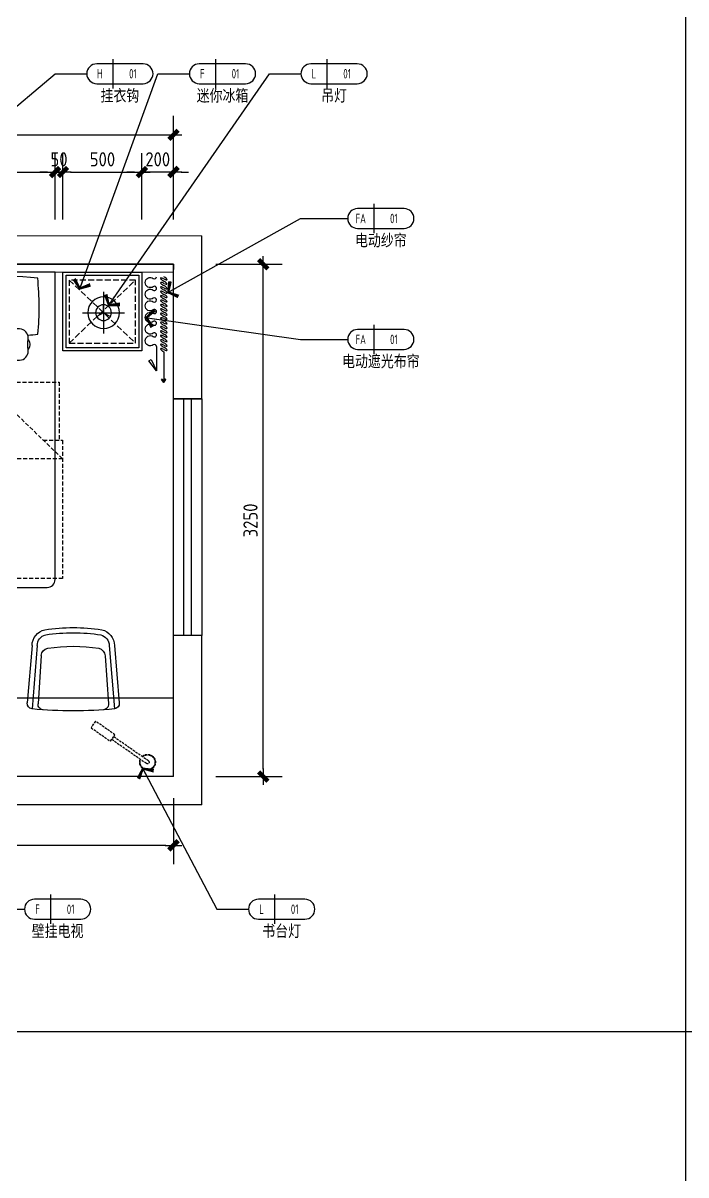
# Model space of a CAD drawing. Extents: x 220391 to 385981, y 332279 to 483868.
# Drawn here: x 227991 to 232194, y 467919 to 475226 of the extents above; entities that cross this region are included whole.
import ezdxf
from ezdxf.enums import TextEntityAlignment as Align

# ---------------------------------------------------------------- set-up
doc = ezdxf.new("R2010")
doc.units = 0
doc.header["$MEASUREMENT"] = 0
for name, pattern in [('ACAD_ISO03W100', [30, 12, -18]), ('DOM-虚线', [0.35, 0.25, -0.1]), ('HIDDEN', [0.375, 0.25, -0.125, 0, 0])]:
    doc.linetypes.add(name, pattern=pattern)
for name, color, linetype in [('0-索引文字', 50, 'Continuous'), ('F-平面灯具(0.15)-DOM', 1, 'Continuous'), ('F-活动家私(0.25)-DOM', 51, 'Continuous'), ('F-窗帘(0.12)-DOM', 120, 'Continuous'), ('墙体', 4, 'Continuous'), ('墙壁', 160, 'Continuous'), ('马桶', 2, 'Continuous')]:
    doc.layers.add(name, color=color, linetype=linetype)
doc.styles.add('DOM-romans.shx', font='dim.shx')
doc.styles.add('st', font='', dxfattribs={"width": 0.7})
doc.styles.add('家具平面底图$0$st', font='')
doc.styles.get('st').set_extended_font_data('SimSun')
doc.styles.get('家具平面底图$0$st').set_extended_font_data('YouYuan')
doc.dimstyles.new('DOM_DIM_1 80', dxfattribs={"dimscale": 60, "dimtxt": 1.5, "dimasz": 0.8, "dimexe": 2, "dimexo": 1.5, "dimgap": 0.6, "dimtad": 1, "dimdec": 0, "dimrnd": 5, "dimzin": 12, "dimdsep": 46, "dimtxsty": 'DOM-romans.shx', "dimblk": 'DOM_Dimension_Tick', "dimcen": 0.125, "dimclrd": 44, "dimclre": 44, "dimclrt": 50, "dimadec": 0, "dimazin": 0, "dimtfac": 1, "dimtdec": 0, "dimtix": 1, "dimtmove": 2, "dimatfit": 3, "dimldrblk": 'DOM_Leader_Arrow', "dimfxl": 0, "dimtvp": 1, "dimtolj": 1, "dimtzin": 0, "dimarcsym": 0})

# ---------------------------------------------------------------- blocks, each defined once
blk = doc.blocks.new('ehrhhh')
at = {"color": 0}
for p, q in [((304158.8, 466871.5), (304158.8, 474869.8)), ((292356.6, 467829.6), (315961.1, 467829.6))]:
    blk.add_line(p, q, dxfattribs=at)
blk = doc.blocks.new('eahrhrhh')
at = {"color": 1}
blk.add_wipeout([(-900, 0), (900, 0), (900, -696.9), (926.1, -696.9), (926.1, -1065.3), (947.8, -1065.3), (947.8, -1942.7), (900, -1942.7), (900, -1950), (898.6, -1961.8), (893.2, -1975.1), (885.4, -1985.4), (874.4, -1993.6), (861.8, -1998.6), (850, -2000), (837.3, -2000), (-850, -2000), (-866.5, -1997.2), (-878.4, -1991.2), (-885.4, -1985.4), (-893.5, -1974.6), (-897.6, -1965.4), (-899.5, -1956.8), (-900, -1950)], dxfattribs=at)
at = {"color": 8, "linetype": 'HIDDEN', "ltscale": 100}
for p in [(443.2, -696.9), (947.8, -1184)]:
    blk.add_line(p, (443.2, -1184), dxfattribs=at)
blk.add_lwpolyline([(-900, 0), (-900, -1950, 0.414214), (-850, -2000), (850, -2000, 0.414214), (900, -1950), (900, 0)], format="xyb", close=True)
at = {"color": 8}
for points in [[(-144.6, -559), (-665.9, -559, -0.392708), (-720.9, -499.8, -0.035252), (-720.3, -491.5, 0.092308), (-720.3, -426.5, -0.035252), (-720.9, -418.1, -0.392708), (-665.9, -359), (-144.6, -359, -0.392708), (-89.7, -418.1, -0.035252), (-90.3, -426.5, 0.092308), (-90.3, -491.5, -0.035252), (-89.7, -499.8, -0.392708), (-144.6, -559, 27.022466)], [(153.7, -559), (675, -559, 0.392708), (729.9, -499.8, 0.035252), (729.3, -491.5, -0.092308), (729.3, -426.5, 0.035252), (729.9, -418.1, 0.392708), (675, -359), (153.7, -359, 0.392708), (98.8, -418.1, 0.035252), (99.3, -426.5, -0.092308), (99.3, -491.5, 0.035252), (98.8, -499.8, 0.392708), (153.7, -559, -27.022466)], [(-720.3, -426.5, 0.307692), (-720.3, -491.5, -1.888889)], [(-90.3, -426.5, -0.307692), (-90.3, -491.5, 1.888889)], [(99.3, -426.5, 0.307692), (99.3, -491.5, -1.888889)], [(729.3, -426.5, -0.307692), (729.3, -491.5, 1.888889)]]:
    blk.add_lwpolyline(points, format="xyb", dxfattribs=at)
at = {"color": 8, "linetype": 'HIDDEN', "ltscale": 100}
for points in [[(-918.8, -1065.3), (-918.8, -696.9), (926.1, -696.9), (926.1, -1065.3)], [(443.2, -696.9), (947.8, -1184)], [(824.8, -1065.3), (947.8, -1065.3), (947.8, -1942.7), (-940.5, -1942.7), (-940.5, -1065.3), (443.2, -1065.3)]]:
    blk.add_lwpolyline(points, dxfattribs=at)
at = {"color": 8}
for centre, radius, start, end in [((1123, -224.7), 1912.9, 174.39105, 185.04685), ((-384.8, -4244.7), 4225.5, 85.19831, 95.37714), ((-1934.1, -229), 1912.9, 354.72401, 5.85099), ((1943.1, -229), 1912.9, 174.14901, 185.27599), ((393.9, -4244.7), 4225.5, 84.62286, 94.80169), ((-1113.9, -224.7), 1912.9, 354.95315, 5.60895), ((-368.5, 3293.2), 3709.4, 263.5905, 264.59393), ((-318.5, 3293.2), 3709.4, 273.52528, 274.47157), ((327.5, 3293.2), 3709.4, 265.52843, 266.47472), ((377.5, 3293.2), 3709.4, 275.40607, 276.4095)]:
    blk.add_arc(centre, radius, start, end, dxfattribs=at)
at = {"layer": 'F-活动家私(0.25)-DOM', "color": 8, "style": '家具平面底图$0$st', "width": 0.8}
blk.add_text('1800*2000', height=100, rotation=270, dxfattribs=at).set_placement((-782.2, -1507.5), align=Align.MIDDLE_CENTER)
blk = doc.blocks.new('A$C3f9b4c59')
at = {"layer": 'F-活动家私(0.25)-DOM'}
blk.add_blockref('eahrhrhh', (0, 0), dxfattribs=at)
blk = doc.blocks.new('A$C487077fa')
at = {"color": 53}
for p, q in [((-415.3, 260.9), (-50.8, 292.3)), ((-414.9, 228.3), (-13.2, 260.7)), ((-415.3, -260.9), (-50.8, -292.3)), ((-414.9, -228.3), (-13.2, -260.7))]:
    blk.add_line(p, q, dxfattribs=at)
at = {"color": 8}
for p, q in [((-352.5, 203), (-44.7, 223.2)), ((-350.1, -203.2), (-44.7, -223.2))]:
    blk.add_line(p, q, dxfattribs=at)
at = {"color": 53}
for centre, radius, start, end in [((-47.8, 257.7), 34.7, 5.82364, 95), ((-414.3, 157.7), 103.2, 90.55398, 167.72857), ((-414.2, 157.5), 70.8, 90.53615, 165.96254), ((-2574.6, 0), 2574.6, 0, 5.81254), ((647.6, 0), 1176.5, 171.21904, 188.83407), ((647.6, 0), 1143.9, 171.21904, 188.83407), ((-2574.6, 0), 2574.6, 354.18746, 0), ((-414.2, -157.5), 103.3, 192.92393, 269.41741), ((-414.1, -157.2), 71, 195.02359, 269.39601), ((-47.8, -257.7), 34.7, 265, 354.17636)]:
    blk.add_arc(centre, radius, start, end, dxfattribs=at)
at = {"color": 8}
for centre, radius, start, end in [((-41.7, 188.6), 34.7, 4.25834, 95), ((647.6, 0), 1057.7, 171.21904, 188.83407), ((-348.8, 153.6), 49.6, 94.26021, 170.81167), ((-344, -148), 55.5, 195.00779, 263.66303), ((-41.7, -188.6), 34.7, 265, 355.74166)]:
    blk.add_arc(centre, radius, start, end, dxfattribs=at)
blk = doc.blocks.new('GFAGA')
at = {"layer": 'F-活动家私(0.25)-DOM', "color": 1, "linetype": 'DOM-虚线', "ltscale": 150}
for p, q in [((-420, 0), (0, 400)), ((-420, 400), (0, 0))]:
    blk.add_line(p, q, dxfattribs=at)
blk.add_lwpolyline([(-420, 0), (0, 0), (0, 400), (-420, 400)], close=True, dxfattribs=at)
blk = doc.blocks.new('A$C9f55a01e')
at = {"layer": 'F-活动家私(0.25)-DOM', "color": 8}
blk.add_lwpolyline([(480, 480), (480, 20), (20, 20), (20, 480)], close=True, dxfattribs=at)
blk.add_blockref('GFAGA', (459.9, 50), dxfattribs=at)
blk = doc.blocks.new('做成ACAD TuKuai0337')
at = {"color": 57, "linetype": 'Continuous'}
for points in [[(0, 193), (0, -193)], [(193, 0), (-193, 0)], [(0, 0), (0, 73)]]:
    blk.add_lwpolyline(points, dxfattribs=at)
at = {"color": 58, "linetype": 'Continuous'}
for points in [[(0, 0), (-63, -36)], [(0, 0), (63, -36)]]:
    blk.add_lwpolyline(points, dxfattribs=at)
at = {"linetype": 'Continuous'}
blk.add_circle((0, 0), 146, dxfattribs=at)
at = {"color": 57, "linetype": 'Continuous'}
blk.add_circle((0, 0), 72.9, dxfattribs=at)
blk = doc.blocks.new('A$Cfbbf359a')
at = {"layer": 'F-平面灯具(0.15)-DOM', "linetype": 'DOM-虚线', "ltscale": 60}
blk.add_lwpolyline([(-385.4, 166.9), (-244.5, 115.6), (-261.6, 68.6), (-402.5, 119.9)], close=True, dxfattribs=at)
blk.add_lwpolyline([(-249.6, 101.5), (3.4, 9.4, -1), (-3.4, -9.4), (-256.5, 82.7)], format="xyb", close=True, dxfattribs=at)
for radius in [50, 47]:
    blk.add_arc((0, 0), radius, 171.53696, 148.46304, dxfattribs=at)
blk = doc.blocks.new('布帘及纱帘平面-DW')
at = {"layer": 'F-窗帘(0.12)-DOM', "color": 1, "linetype": 'Continuous'}
for p, q in [((-670, -32791.5), (-515.2, -32791.5)), ((-515.2, -32791.5), (-578.7, -32743.6)), ((-637.2, -32837.5), (-441.5, -32837.5))]:
    blk.add_line(p, q, dxfattribs=at)
at = {"layer": 'F-窗帘(0.12)-DOM', "color": 1, "linetype": 'Continuous', "flags": 128}
for points in [[(-965.3, -32791.5, -0.608416), (-975.9, -32771.1, 0.608416), (-1002.2, -32720.2, 0.608416), (-1028.5, -32771.1, -1.932003), (-1049.7, -32771.1, 0.608416), (-1076, -32720.3, 0.608416), (-1102.3, -32771.1, -0.608485), (-1112.9, -32791.6, -0.608485)], [(-670, -32791.5, -0.608416), (-680.6, -32771.1, 0.608416), (-707, -32720.2, 0.608416), (-733.3, -32771.1, -1.932003), (-754.4, -32771.1, 0.608416), (-780.8, -32720.2, 0.608416), (-807.1, -32771.1, -1.932003), (-828.2, -32771.1, 0.608416), (-854.6, -32720.2, 0.608416), (-880.9, -32771.1, -1.932003), (-902, -32771.1, 0.608416), (-928.4, -32720.2, 0.608416), (-954.7, -32771.1, -0.608416), (-965.3, -32791.5, 0.608416)]]:
    blk.add_lwpolyline(points, format="xyb", dxfattribs=at)
at = {"layer": 'F-窗帘(0.12)-DOM', "color": 1, "linetype": 'Continuous'}
for points in [[(-578.7, -32743.6), (-588, -32758.8), (-515.2, -32791.5)], [(-441.5, -32837.5), (-461.9, -32824.2), (-466.2, -32828.4), (-441.5, -32837.5)], [(-441.5, -32837.5), (-461.9, -32850.9), (-466.2, -32846.6), (-441.5, -32837.5)]]:
    blk.add_lwpolyline(points, dxfattribs=at)
at = {"layer": 'F-窗帘(0.12)-DOM', "color": 1, "linetype": 'Continuous', "extrusion": (0, 0, -1)}
for centre, start_param, end_param in [((-1105.9, -32837.6), 1.716714, 4.858306), ((-1091.9, -32837.6), -1.424879, 1.716714), ((-1077.9, -32837.6), 1.716714, 4.858306), ((-1063.9, -32837.6), -1.424879, 1.716714), ((-1049.9, -32837.6), 1.716714, 4.858306), ((-1036, -32837.6), -1.424879, 1.716714), ((-1022, -32837.6), 1.716714, 4.858306), ((-1008, -32837.6), -1.424879, 1.716714), ((-994, -32837.6), 1.716714, 4.858306), ((-980, -32837.6), -1.424879, 1.716714), ((-966, -32837.6), 1.716714, 4.858306), ((-952, -32837.6), -1.424879, 1.716714), ((-938, -32837.6), 1.716714, 4.858306), ((-924, -32837.6), -1.424879, 1.716714), ((-910, -32837.6), 1.716714, 4.858306), ((-896, -32837.6), -1.424879, 1.716714), ((-882, -32837.6), 1.716714, 4.858306), ((-868.1, -32837.6), -1.424879, 1.716714), ((-854.1, -32837.6), 1.716714, 4.858306), ((-840.1, -32837.6), -1.424879, 1.716714), ((-826.1, -32837.6), 1.716714, 4.858306), ((-812.1, -32837.6), -1.424879, 1.716714), ((-798.1, -32837.6), 1.716714, 4.858306), ((-784.1, -32837.6), -1.424879, 1.716714), ((-770.1, -32837.6), 1.716714, 4.858306), ((-756.1, -32837.6), -1.424879, 1.716714), ((-742.1, -32837.6), 1.716714, 4.858306), ((-728.1, -32837.6), -1.424879, 1.716714), ((-714.1, -32837.6), 1.716714, 4.858306), ((-700.2, -32837.6), -1.424879, 1.716714), ((-686.2, -32837.6), 1.716714, 4.858306), ((-672.2, -32837.6), -1.424879, 1.716714), ((-658.2, -32837.6), 1.716714, 4.858306), ((-644.2, -32837.5), -1.424879, 1.716714)]:
    blk.add_ellipse(centre, major_axis=(-12, 20.8), ratio=0.254545, start_param=start_param, end_param=end_param, dxfattribs=at)
blk = doc.blocks.new('DOM_Dimension_Tick')
at = {"color": 0, "linetype": 'ByBlock'}
for p, q in [((-1.09, 0), (0, 0)), ((0, 0), (1.09, 0))]:
    blk.add_line(p, q, dxfattribs=at)
at = {"color": 0, "linetype": 'Continuous', "const_width": 0.608}
blk.add_lwpolyline([(-0.61, -0.61), (0.61, 0.61)], dxfattribs=at)
blk = doc.blocks.new('*D565')
at = {"color": 44, "lineweight": -2, "transparency": 16777216}
for p, q in [((226344, 473981), (226344, 474401)), ((228194, 473981), (228194, 474401)), ((226392, 474281), (228146, 474281))]:
    blk.add_line(p, q, dxfattribs=at)
at = {"layer": 'Defpoints', "color": 0, "transparency": 16777216}
for p in [(228194, 474281), (226344, 473645.9), (228194, 473645.9)]:
    blk.add_point(p, dxfattribs=at)
at = {"color": 44, "lineweight": -2, "transparency": 16777216, "xscale": 48, "yscale": 48, "zscale": 48, "rotation": 180}
blk.add_blockref('DOM_Dimension_Tick', (226344, 474281), dxfattribs=at)
at = {"color": 44, "lineweight": -2, "transparency": 16777216, "xscale": 48, "yscale": 48, "zscale": 48}
blk.add_blockref('DOM_Dimension_Tick', (228194, 474281), dxfattribs=at)
at = {"color": 50, "transparency": 16777216, "insert": (227269, 474362), "char_height": 90, "attachment_point": 5, "style": 'DOM-romans.shx'}
blk.add_mtext('\\A1;1850', dxfattribs=at)
blk = doc.blocks.new('DOM_Leader_Arrow')
at = {"color": 0, "linetype": 'ByBlock'}
blk.add_line((0, 0), (-1.5, 0), dxfattribs=at)
for points in [[(-1.29, 1), (-0.89, 1.28), (-0.36, 0), (0, 0)], [(-1.29, -1), (-0.89, -1.28), (-0.36, 0), (0, 0)]]:
    blk.add_solid(points, dxfattribs=at)
blk = doc.blocks.new('*D566')
at = {"color": 44, "lineweight": -2, "transparency": 16777216}
for p, q in [((228244, 473981), (228244, 474401)), ((228744.7, 473981), (228744.7, 474401)), ((228292, 474281), (228696.7, 474281))]:
    blk.add_line(p, q, dxfattribs=at)
at = {"layer": 'Defpoints', "color": 0, "transparency": 16777216}
for p in [(228744.7, 474281), (228244, 473645.9), (228744.7, 473645.9)]:
    blk.add_point(p, dxfattribs=at)
at = {"color": 44, "lineweight": -2, "transparency": 16777216, "xscale": 48, "yscale": 48, "zscale": 48, "rotation": 180}
blk.add_blockref('DOM_Dimension_Tick', (228244, 474281), dxfattribs=at)
at = {"color": 44, "lineweight": -2, "transparency": 16777216, "xscale": 48, "yscale": 48, "zscale": 48}
blk.add_blockref('DOM_Dimension_Tick', (228744.7, 474281), dxfattribs=at)
at = {"color": 50, "transparency": 16777216, "insert": (228494.3, 474362), "char_height": 90, "attachment_point": 5, "style": 'DOM-romans.shx'}
blk.add_mtext('\\A1;500', dxfattribs=at)
blk = doc.blocks.new('*D567')
at = {"color": 44, "lineweight": -2, "transparency": 16777216}
for p, q in [((229213.8, 473696.1), (229633.8, 473696.1)), ((229513.8, 470493.9), (229513.8, 473648.1)), ((229213.8, 470445.9), (229633.8, 470445.9))]:
    blk.add_line(p, q, dxfattribs=at)
at = {"layer": 'Defpoints', "color": 0, "transparency": 16777216}
for p in [(228944.7, 473696.1), (229513.8, 473696.1), (228944.7, 470445.9)]:
    blk.add_point(p, dxfattribs=at)
at = {"color": 44, "lineweight": -2, "transparency": 16777216, "xscale": 48, "yscale": 48, "zscale": 48}
for p, rotation in [((229513.8, 473696.1), 90), ((229513.8, 470445.9), 270)]:
    blk.add_blockref('DOM_Dimension_Tick', p, dxfattribs=dict(at, rotation=rotation))
at = {"color": 50, "transparency": 16777216, "insert": (229432.8, 472071), "char_height": 90, "attachment_point": 5, "rotation": 90, "style": 'DOM-romans.shx'}
blk.add_mtext('\\A1;3250', dxfattribs=at)
blk = doc.blocks.new('*D576')
at = {"color": 44, "lineweight": -2, "transparency": 16777216}
for p, q in [((223846.5, 474216.9), (223846.5, 474636.9)), ((228944.7, 474216.9), (228944.7, 474636.9)), ((223894.5, 474516.9), (228896.7, 474516.9))]:
    blk.add_line(p, q, dxfattribs=at)
at = {"layer": 'Defpoints', "color": 0, "transparency": 16777216}
for p in [(228944.7, 474516.9), (223846.5, 474032.7), (228944.7, 474032.7)]:
    blk.add_point(p, dxfattribs=at)
at = {"color": 44, "lineweight": -2, "transparency": 16777216, "xscale": 48, "yscale": 48, "zscale": 48, "rotation": 180}
blk.add_blockref('DOM_Dimension_Tick', (223846.5, 474516.9), dxfattribs=at)
at = {"color": 44, "lineweight": -2, "transparency": 16777216, "xscale": 48, "yscale": 48, "zscale": 48}
blk.add_blockref('DOM_Dimension_Tick', (228944.7, 474516.9), dxfattribs=at)
at = {"color": 50, "transparency": 16777216, "insert": (226395.6, 474597.9), "char_height": 90, "attachment_point": 5, "style": 'DOM-romans.shx'}
blk.add_mtext('\\A1;5100', dxfattribs=at)
blk = doc.blocks.new('*D793')
at = {"color": 44, "lineweight": -2, "transparency": 16777216}
for p, q in [((228194, 473981), (228194, 474401)), ((228244, 473981), (228244, 474401)), ((228146, 474281), (228098, 474281)), ((228244, 474281), (228194, 474281)), ((228292, 474281), (228340, 474281))]:
    blk.add_line(p, q, dxfattribs=at)
at = {"layer": 'Defpoints', "color": 0, "transparency": 16777216}
for p in [(228194, 474281), (228194, 473646.7), (228244, 473646.7)]:
    blk.add_point(p, dxfattribs=at)
at = {"color": 44, "lineweight": -2, "transparency": 16777216, "xscale": 48, "yscale": 48, "zscale": 48}
blk.add_blockref('DOM_Dimension_Tick', (228194, 474281), dxfattribs=at)
at = {"color": 44, "lineweight": -2, "transparency": 16777216, "xscale": 48, "yscale": 48, "zscale": 48, "rotation": 180}
blk.add_blockref('DOM_Dimension_Tick', (228244, 474281), dxfattribs=at)
at = {"color": 50, "transparency": 16777216, "insert": (228219, 474362), "char_height": 90, "attachment_point": 5, "style": 'DOM-romans.shx'}
blk.add_mtext('\\A1;50', dxfattribs=at)
blk = doc.blocks.new('*D794')
at = {"color": 44, "lineweight": -2, "transparency": 16777216}
for p, q in [((228744.7, 473981), (228744.7, 474401)), ((228944.7, 473981), (228944.7, 474401)), ((228696.7, 474281), (228648.7, 474281)), ((228944.7, 474281), (228744.7, 474281)), ((228992.7, 474281), (229040.7, 474281))]:
    blk.add_line(p, q, dxfattribs=at)
at = {"layer": 'Defpoints', "color": 0, "transparency": 16777216}
for p in [(228744.7, 474281), (228744.7, 473646.1), (228944.7, 473646.1)]:
    blk.add_point(p, dxfattribs=at)
at = {"color": 44, "lineweight": -2, "transparency": 16777216, "xscale": 48, "yscale": 48, "zscale": 48}
blk.add_blockref('DOM_Dimension_Tick', (228744.7, 474281), dxfattribs=at)
at = {"color": 44, "lineweight": -2, "transparency": 16777216, "xscale": 48, "yscale": 48, "zscale": 48, "rotation": 180}
blk.add_blockref('DOM_Dimension_Tick', (228944.7, 474281), dxfattribs=at)
at = {"color": 50, "transparency": 16777216, "insert": (228844.7, 474362), "char_height": 90, "attachment_point": 5, "style": 'DOM-romans.shx'}
blk.add_mtext('\\A1;200', dxfattribs=at)
blk = doc.blocks.new('*D949')
at = {"color": 44, "lineweight": -2, "transparency": 16777216}
for p, q in [((223846.5, 470309.9), (223846.5, 469889.9)), ((228944.7, 470309.9), (228944.7, 469889.9)), ((228896.7, 470009.9), (223894.5, 470009.9))]:
    blk.add_line(p, q, dxfattribs=at)
at = {"layer": 'Defpoints', "color": 0, "transparency": 16777216}
for p in [(223846.5, 470448.6), (228944.7, 470445.9), (223846.5, 470009.9)]:
    blk.add_point(p, dxfattribs=at)
at = {"color": 44, "lineweight": -2, "transparency": 16777216, "xscale": 48, "yscale": 48, "zscale": 48, "rotation": 180}
blk.add_blockref('DOM_Dimension_Tick', (223846.5, 470009.9), dxfattribs=at)
at = {"color": 44, "lineweight": -2, "transparency": 16777216, "xscale": 48, "yscale": 48, "zscale": 48}
blk.add_blockref('DOM_Dimension_Tick', (228944.7, 470009.9), dxfattribs=at)
at = {"color": 50, "transparency": 16777216, "insert": (226395.6, 470090.9), "char_height": 90, "attachment_point": 5, "style": 'DOM-romans.shx'}
blk.add_mtext('\\A1;5100', dxfattribs=at)
blk = doc.blocks.new('DOM-立面家具标注符号-002')
blk.add_line((0, 3.1), (0, -3.1))
at = {"color": 150}
blk.add_lwpolyline([(-3.4, 2.1, 1), (-3.4, -2.1), (6.4, -2.1, 1), (6.4, 2.1)], format="xyb", close=True, dxfattribs=at)
at = {"style": 'st', "width": 0.8, "flags": 4}
blk.add_attdef('ITEM6', text='', height=2.5, dxfattribs=at).set_placement((-6, 0), align=Align.MIDDLE_RIGHT)
at = {"style": 'DOM-romans.shx', "width": 0.8}
for tag, flags, p in [('NUM1', 12, (-2.75, 0)), ('NUM2', 4, (4.25, 0)), ('NUM4', 4, (1.5, -4.6)), ('NUM5', 4, (1.5, -7.6))]:
    blk.add_attdef(tag, text='', height=2, dxfattribs=dict(at, flags=flags)).set_placement(p, align=Align.MIDDLE)
at = {"style": 'st', "width": 0.8, "flags": 4}
blk.add_attdef('NUM3', text='', height=2.5, dxfattribs=at).set_placement((9, 0), align=Align.MIDDLE_LEFT)
blk.add_attdef('NUM7', text='', height=2.5, dxfattribs=at).set_placement((1.5, -10.85), align=Align.MIDDLE_CENTER)
blk = doc.blocks.new('DOM-立面家具标注符号')
blk.add_line((0, 3.1), (0, -3.1))
at = {"color": 150}
blk.add_lwpolyline([(-3.4, 2.1, 1), (-3.4, -2.1), (6.4, -2.1, 1), (6.4, 2.1)], format="xyb", close=True, dxfattribs=at)
at = {"style": 'st', "width": 0.8, "flags": 4}
blk.add_attdef('ITEM5', text='', height=2.5, dxfattribs=at).set_placement((-6, 0), align=Align.MIDDLE_RIGHT)
at = {"style": 'DOM-romans.shx', "width": 0.8}
for tag, flags, p in [('NUM1', 12, (-2.75, 0)), ('NUM2', 4, (4.25, 0)), ('NUM4', 4, (1.5, -4.6))]:
    blk.add_attdef(tag, text='', height=2, dxfattribs=dict(at, flags=flags)).set_placement(p, align=Align.MIDDLE)
at = {"style": 'st', "width": 0.8, "flags": 4}
blk.add_attdef('NUM3', text='', height=2.5, dxfattribs=at).set_placement((9, 0), align=Align.MIDDLE_LEFT)
blk.add_attdef('NUM6', text='', height=2.5, dxfattribs=at).set_placement((1.5, -8.35), align=Align.MIDDLE_CENTER)

msp = doc.modelspace()

# ---------------------------------------------------------------- linework, layer by layer
at = {"color": 4}
for p, q in [((229124.7, 472843), (228944.7, 472843)), ((229124.7, 471341.2), (228944.7, 471341.2))]:
    msp.add_line(p, q, dxfattribs=at)
at = {"color": 3}
for p, q in [((229009.7, 471341.2), (229009.7, 472843)), ((229059.7, 471341.2), (229059.7, 472843))]:
    msp.add_line(p, q, dxfattribs=at)
at = {"color": 2, "elevation": 0}
msp.add_lwpolyline([(225896.8, 473648.8), (228944.7, 473646.1), (228944.7, 473696.1), (225896.8, 473698.9)], close=True, dxfattribs=at)
at = {"color": 8, "elevation": 0}
msp.add_lwpolyline([(228944.7, 472843), (229124.7, 472843), (229124.7, 471341.2), (228944.7, 471341.2)], close=True, dxfattribs=at)
at = {"layer": '墙体', "color": 4}
for p, q in [((229124.7, 472843), (229124.7, 473875.9)), ((225896.5, 473698.6), (228944.7, 473695.9)), ((228944.7, 473695.9), (228944.7, 473663.9)), ((228944.7, 472843), (228944.7, 473695.9))]:
    msp.add_line(p, q, dxfattribs=at)
at = {"layer": '墙体'}
for p, q in [((228944.7, 470445.9), (228944.7, 471341.2)), ((229124.7, 470265.9), (229124.7, 471341.2)), ((228677.1, 470445.9), (223846.5, 470448.6)), ((228944.7, 470445.9), (223846.5, 470448.6)), ((229124.7, 470265.9), (223666.5, 470268.6))]:
    msp.add_line(p, q, dxfattribs=at)
at = {"layer": '马桶', "color": 2}
msp.add_line((227644.7, 470945.9), (228944.7, 470945.9), dxfattribs=at)

# ---------------------------------------------------------------- block references
at = {"color": 4}
msp.add_blockref('ehrhhh', (-71965.3, 1000), dxfattribs=at)
at = {"color": 4, "xscale": -1}
for name, p, rotation in [('A$C487077fa', (228308.9, 470862.5, -1044096.2), 90), ('A$Cfbbf359a', (228780.2, 470537.1), 125.1393200625526)]:
    msp.add_blockref(name, p, dxfattribs=dict(at, rotation=rotation))
at = {"layer": '0-索引文字'}
ref = msp.add_blockref('DOM-立面家具标注符号-002', (228559.9, 474904.7), dxfattribs=dict(at, xscale=30, yscale=30, zscale=30))
ref.add_attrib('NUM1', 'H', dxfattribs={"layer": '0', "height": 60, "style": 'DOM-romans.shx', "width": 0.8}).set_placement((228477.4, 474904.7), align=Align.MIDDLE)
ref.add_attrib('NUM2', '01', dxfattribs={"layer": '0', "height": 60, "style": 'DOM-romans.shx', "width": 0.8}).set_placement((228687.4, 474904.7), align=Align.MIDDLE)
ref.add_attrib('NUM7', '挂衣钩', dxfattribs={"layer": '0', "height": 75, "style": 'st', "width": 0.8}).set_placement((228604.9, 474766.7), align=Align.MIDDLE_CENTER)
ref = msp.add_blockref('DOM-立面家具标注符号-002', (229210.2, 474904.7), dxfattribs=dict(at, xscale=30, yscale=30, zscale=30))
ref.add_attrib('NUM1', 'F', dxfattribs={"layer": '0', "height": 60, "style": 'DOM-romans.shx', "width": 0.8}).set_placement((229127.7, 474904.7), align=Align.MIDDLE)
ref.add_attrib('NUM2', '01', dxfattribs={"layer": '0', "height": 60, "style": 'DOM-romans.shx', "width": 0.8}).set_placement((229337.7, 474904.7), align=Align.MIDDLE)
ref.add_attrib('NUM7', '迷你冰箱', dxfattribs={"layer": '0', "height": 75, "style": 'st', "width": 0.8}).set_placement((229255.2, 474766.7), align=Align.MIDDLE_CENTER)
ref = msp.add_blockref('DOM-立面家具标注符号-002', (229917.8, 474904.7), dxfattribs=dict(at, xscale=30, yscale=30, zscale=30))
ref.add_attrib('NUM1', 'L', dxfattribs={"layer": '0', "height": 60, "style": 'DOM-romans.shx', "width": 0.8}).set_placement((229835.3, 474904.7), align=Align.MIDDLE)
ref.add_attrib('NUM2', '01', dxfattribs={"layer": '0', "height": 60, "style": 'DOM-romans.shx', "width": 0.8}).set_placement((230045.3, 474904.7), align=Align.MIDDLE)
ref.add_attrib('NUM7', '吊灯', dxfattribs={"layer": '0', "height": 75, "style": 'st', "width": 0.8}).set_placement((229962.8, 474766.7), align=Align.MIDDLE_CENTER)
ref = msp.add_blockref('DOM-立面家具标注符号-002', (230214.2, 473986.5), dxfattribs=dict(at, xscale=30, yscale=30, zscale=30))
ref.add_attrib('NUM1', 'FA', dxfattribs={"layer": '0', "height": 60, "style": 'DOM-romans.shx', "width": 0.8}).set_placement((230131.7, 473986.5), align=Align.MIDDLE)
ref.add_attrib('NUM2', '01', dxfattribs={"layer": '0', "height": 60, "style": 'DOM-romans.shx', "width": 0.8}).set_placement((230341.7, 473986.5), align=Align.MIDDLE)
ref.add_attrib('NUM7', '电动纱帘', dxfattribs={"layer": '0', "height": 75, "style": 'st', "width": 0.8}).set_placement((230259.2, 473848.5), align=Align.MIDDLE_CENTER)
ref = msp.add_blockref('DOM-立面家具标注符号-002', (230214.2, 473219.3), dxfattribs=dict(at, xscale=30, yscale=30, zscale=30))
ref.add_attrib('NUM1', 'FA', dxfattribs={"layer": '0', "height": 60, "style": 'DOM-romans.shx', "width": 0.8}).set_placement((230131.7, 473219.3), align=Align.MIDDLE)
ref.add_attrib('NUM2', '01', dxfattribs={"layer": '0', "height": 60, "style": 'DOM-romans.shx', "width": 0.8}).set_placement((230341.7, 473219.3), align=Align.MIDDLE)
ref.add_attrib('NUM7', '电动遮光布帘', dxfattribs={"layer": '0', "height": 75, "style": 'st', "width": 0.8}).set_placement((230259.2, 473081.3), align=Align.MIDDLE_CENTER)
ref = msp.add_blockref('DOM-立面家具标注符号-002', (228164.9, 469604.9), dxfattribs=dict(at, xscale=30, yscale=30, zscale=30))
ref.add_attrib('NUM1', 'F', dxfattribs={"layer": '0', "height": 60, "style": 'DOM-romans.shx', "width": 0.8}).set_placement((228082.4, 469604.9), align=Align.MIDDLE)
ref.add_attrib('NUM2', '01', dxfattribs={"layer": '0', "height": 60, "style": 'DOM-romans.shx', "width": 0.8}).set_placement((228292.4, 469604.9), align=Align.MIDDLE)
ref.add_attrib('NUM7', '壁挂电视', dxfattribs={"layer": '0', "height": 75, "style": 'st', "width": 0.8}).set_placement((228209.9, 469466.9), align=Align.MIDDLE_CENTER)
ref = msp.add_blockref('DOM-立面家具标注符号', (229585.4, 469604.9), dxfattribs=dict(at, xscale=30, yscale=30, zscale=30))
ref.add_attrib('NUM1', 'L', dxfattribs={"layer": '0', "height": 60, "style": 'DOM-romans.shx', "width": 0.8}).set_placement((229502.9, 469604.9), align=Align.MIDDLE)
ref.add_attrib('NUM2', '01', dxfattribs={"layer": '0', "height": 60, "style": 'DOM-romans.shx', "width": 0.8}).set_placement((229712.9, 469604.9), align=Align.MIDDLE)
ref.add_attrib('NUM6', '书台灯', dxfattribs={"layer": '0', "height": 75, "style": 'st', "width": 0.8}).set_placement((229630.4, 469466.9), align=Align.MIDDLE_CENTER)
at = {"layer": 'F-活动家私(0.25)-DOM', "xscale": -0.6872852233676977, "yscale": 0.6872852233676977, "zscale": 0.6872852233676977}
msp.add_blockref('做成ACAD TuKuai0337', (228501.3, 473388.9), dxfattribs=at)
at = {"layer": 'F-窗帘(0.12)-DOM', "color": 8, "xscale": -1, "rotation": 90}
msp.add_blockref('布帘及纱帘平面-DW', (196045.3, 472504.1), dxfattribs=at)

# ---------------------------------------------------------------- dimensions: what is measured, and where the dimension line sits
at = {"color": 4}
for base, p1, p2, picture, middle in [((228944.7, 474516.9), (223846.5, 474032.7), (228944.7, 474032.7), '*D576', (226395.6, 474597.9)), ((228744.7, 474281), (228944.7, 473646.1), (228744.7, 473646.1), '*D794', (228844.7, 474362)), ((223846.5, 470009.9), (228944.7, 470445.9), (223846.5, 470448.6), '*D949', (226395.6, 470090.9))]:
    dim = msp.add_linear_dim(base=base, p1=p1, p2=p2, dimstyle='DOM_DIM_1 80', dxfattribs=at)
    dim.commit()
    dim.dimension.update_dxf_attribs({"geometry": picture, "text_midpoint": middle})
dim = msp.add_linear_dim(base=(229513.8, 473696.1), p1=(228944.7, 470445.9), p2=(228944.7, 473696.1), angle=90, dimstyle='DOM_DIM_1 80', dxfattribs=at)
dim.commit()
dim.dimension.update_dxf_attribs({"geometry": '*D567', "text_midpoint": (229432.8, 472071)})

# ---------------------------------------------------------------- leaders
for points in [[(228348.2, 473534.6), (228845.2, 474904.7), (229045.2, 474904.7)], [(228529.8, 473430.1), (229552.8, 474904.7), (229752.8, 474904.7)], [(228903.8, 473514), (229749.2, 473986.5), (230049.2, 473986.5)], [(228765.5, 473358.7), (229749.2, 473219.3), (230049.2, 473219.3)], [(227421.8, 470500.3), (227799.9, 469604.9), (227999.9, 469604.9)], [(228746.7, 470504.1), (229220.4, 469604.9), (229420.4, 469604.9)]]:
    msp.add_leader(points, dimstyle='DOM_DIM_1 80', override={"dimgap": 0.6, "dimtad": 0}, dxfattribs=at)

# ---------------------------------------------------------------- next in the draw order: block references
at = {"layer": '墙壁', "color": 4, "linetype": 'ACAD_ISO03W100'}
msp.add_blockref('A$C3f9b4c59', (227294, 473645.9), dxfattribs=at)

# ---------------------------------------------------------------- next in the draw order: linework, layer by layer
at = {"color": 2, "elevation": 0}
msp.add_lwpolyline([(228744.7, 473145.9), (228244, 473145.9), (228244, 473645.9), (228744.7, 473645.9)], close=True, dxfattribs=at)
at = {"layer": '墙体'}
msp.add_lwpolyline([(223666.5, 471408.6), (223666.5, 473878.6), (229124.7, 473875.9)], dxfattribs=at)

# ---------------------------------------------------------------- next in the draw order: block references
at = {"color": 4}
msp.add_blockref('A$C9f55a01e', (228244, 473145.9), dxfattribs=at)

# ---------------------------------------------------------------- next in the draw order: dimensions: what is measured, and where the dimension line sits
for base, p1, p2, picture, middle in [((228194, 474281), (226344, 473645.9), (228194, 473645.9), '*D565', (227269, 474362)), ((228194, 474281), (228244, 473646.7), (228194, 473646.7), '*D793', (228219, 474362)), ((228744.7, 474281), (228244, 473645.9), (228744.7, 473645.9), '*D566', (228494.3, 474362))]:
    dim = msp.add_linear_dim(base=base, p1=p1, p2=p2, dimstyle='DOM_DIM_1 80', dxfattribs=at)
    dim.commit()
    dim.dimension.update_dxf_attribs({"geometry": picture, "text_midpoint": middle})

# ---------------------------------------------------------------- next in the draw order: leaders
msp.add_leader([(225731.5, 472831.3), (228194.9, 474904.7), (228394.9, 474904.7)], dimstyle='DOM_DIM_1 80', override={"dimgap": 0.6, "dimtad": 0}, dxfattribs=at)

doc.saveas('drawing.dxf')
